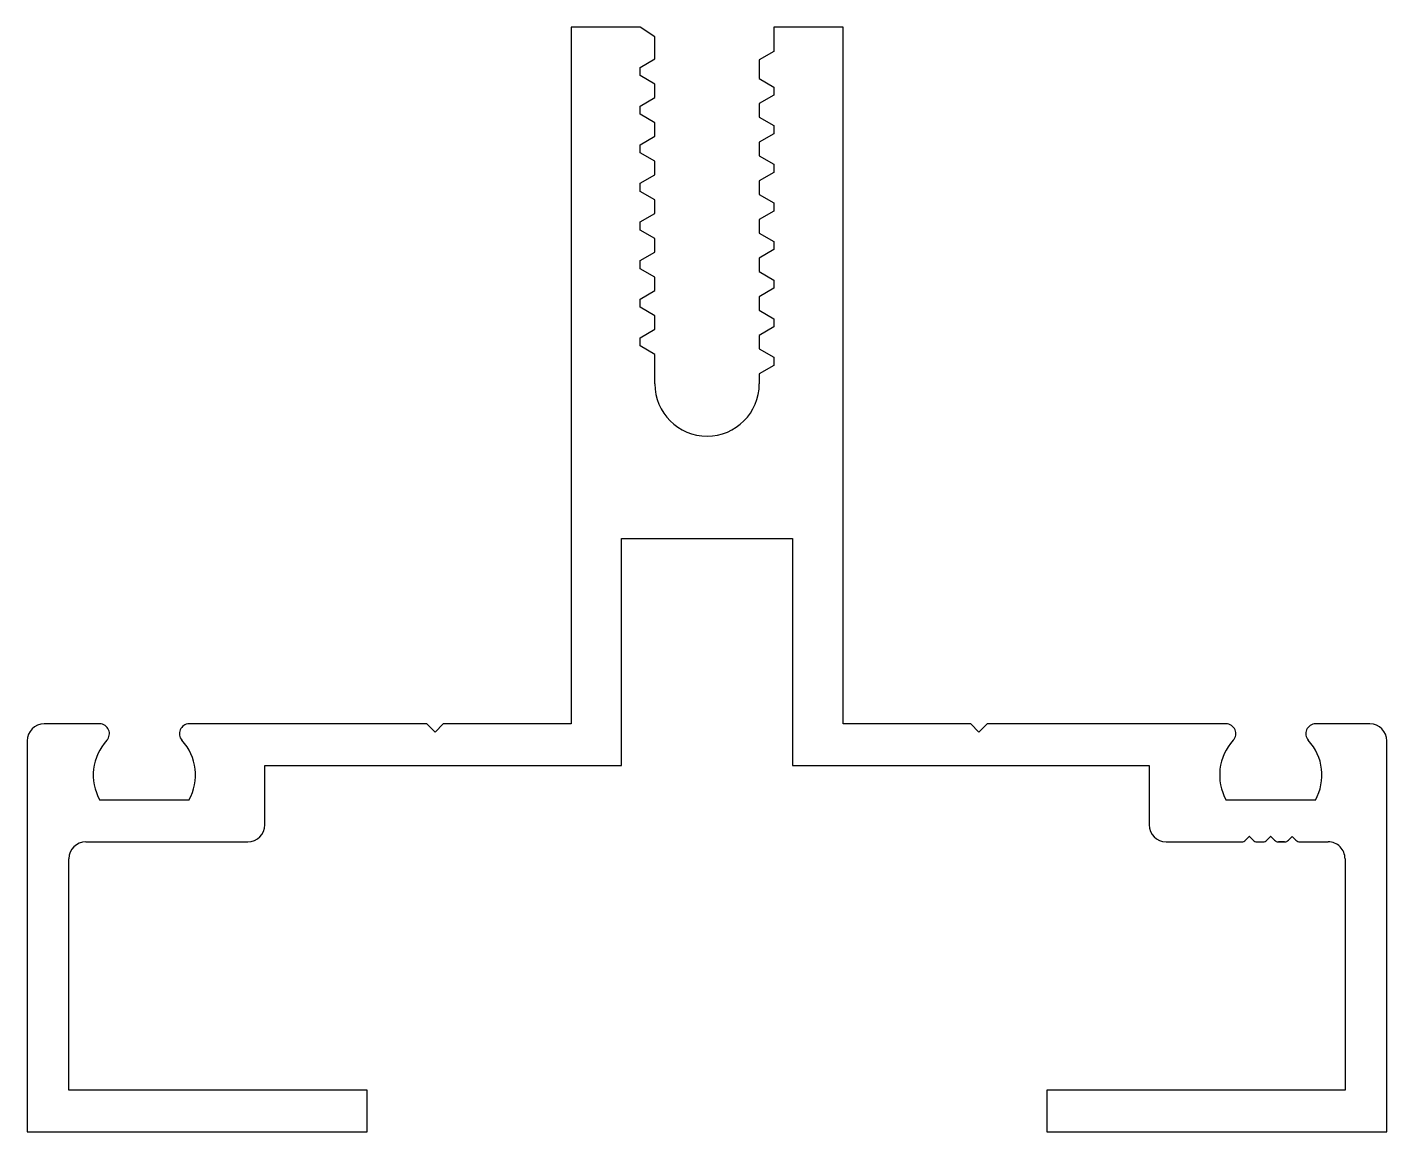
# Model space of a CAD drawing. Header units: inches. Extents: x -31.6 to 31.9, y 0.3 to 51.9.
import ezdxf

# ---------------------------------------------------------------- set-up
doc = ezdxf.new("R2010")
doc.units = ezdxf.units.IN
doc.header["$MEASUREMENT"] = 0
doc.linetypes.add('C_SOLID_M', pattern=[0])
doc.layers.add('3150-3250 CW', color=5, linetype='Continuous')

msp = doc.modelspace()

# ---------------------------------------------------------------- linework, layer by layer
at = {"layer": '3150-3250 CW', "color": 7, "linetype": 'C_SOLID_M'}
for p, q in [((-6.199, 51.935), (-6.2, 19.398)), ((-2.973, 51.935), (-6.199, 51.935)), ((-2.287, 51.477), (-2.973, 51.935)), ((-2.287, 50.451), (-2.287, 51.477)), ((6.501, 51.935), (3.275, 51.935)), ((3.275, 51.935), (3.275, 50.807)), ((6.501, 32.884), (6.501, 51.935)), ((3.275, 50.807), (2.589, 50.411)), ((-2.973, 50.055), (-2.287, 50.451)), ((2.589, 50.411), (2.59, 49.537)), ((-2.973, 49.674), (-2.973, 50.055)), ((-2.287, 49.278), (-2.973, 49.674)), ((2.59, 49.537), (3.275, 49.141)), ((-2.287, 48.648), (-2.287, 49.278)), ((3.275, 49.141), (3.275, 48.76)), ((-2.973, 48.252), (-2.287, 48.648)), ((3.275, 48.76), (2.59, 48.364)), ((2.59, 48.364), (2.59, 47.733)), ((-2.973, 47.871), (-2.973, 48.252)), ((-2.287, 47.475), (-2.973, 47.871)), ((2.59, 47.733), (3.275, 47.337)), ((-2.287, 46.844), (-2.287, 47.475)), ((3.275, 47.337), (3.275, 46.956)), ((-2.973, 46.448), (-2.287, 46.844)), ((-2.973, 46.067), (-2.973, 46.448)), ((3.275, 46.956), (2.59, 46.56)), ((2.59, 46.56), (2.59, 45.93)), ((-2.287, 45.671), (-2.973, 46.067)), ((2.59, 45.93), (3.275, 45.534)), ((-2.287, 45.041), (-2.287, 45.671)), ((3.275, 45.153), (2.59, 44.757)), ((3.275, 45.534), (3.275, 45.153)), ((-2.973, 44.645), (-2.287, 45.041)), ((-2.973, 44.264), (-2.973, 44.645)), ((2.59, 44.757), (2.59, 44.126)), ((-2.287, 43.868), (-2.973, 44.264)), ((-2.287, 43.237), (-2.287, 43.868)), ((2.59, 44.126), (3.275, 43.73)), ((-2.973, 42.841), (-2.287, 43.237)), ((3.275, 43.35), (2.59, 42.953)), ((3.275, 43.73), (3.275, 43.35)), ((-2.973, 42.46), (-2.973, 42.841)), ((2.59, 42.953), (2.59, 42.323)), ((-2.287, 42.065), (-2.973, 42.46)), ((-2.287, 41.434), (-2.287, 42.065)), ((2.59, 42.323), (3.275, 41.927)), ((3.275, 41.927), (3.275, 41.546)), ((-2.973, 41.038), (-2.287, 41.434)), ((3.275, 41.546), (2.59, 41.15)), ((-2.973, 40.657), (-2.973, 41.038)), ((-2.287, 40.261), (-2.973, 40.657)), ((2.59, 41.15), (2.59, 40.52)), ((-2.287, 39.631), (-2.287, 40.261)), ((2.59, 40.52), (3.275, 40.124)), ((3.275, 40.124), (3.275, 39.743)), ((-2.973, 39.235), (-2.287, 39.631)), ((3.275, 39.743), (2.59, 39.347)), ((-2.973, 38.854), (-2.973, 39.235)), ((-2.287, 38.458), (-2.973, 38.854)), ((2.59, 39.347), (2.59, 38.716)), ((-2.287, 37.827), (-2.287, 38.458)), ((2.59, 38.716), (3.275, 38.32)), ((3.275, 38.32), (3.275, 37.939)), ((-2.973, 37.431), (-2.287, 37.827)), ((3.275, 37.939), (2.59, 37.543)), ((2.59, 37.543), (2.59, 36.913)), ((-2.973, 37.05), (-2.973, 37.431)), ((-2.287, 36.654), (-2.973, 37.05)), ((2.59, 36.913), (3.275, 36.517)), ((-2.287, 35.272), (-2.287, 36.654)), ((3.275, 36.517), (3.275, 36.136)), ((3.275, 36.136), (2.589, 35.74)), ((2.589, 35.74), (2.589, 35.272)), ((6.5, 19.398), (6.501, 32.884)), ((-3.845, 17.448), (-3.845, 28.053)), ((-3.845, 28.053), (4.138, 28.053)), ((4.138, 28.053), (4.138, 17.448)), ((-28.217, 19.398), (-30.813, 19.398)), ((-12.934, 19.398), (-24.039, 19.398)), ((-12.553, 19.017), (-12.934, 19.398)), ((-12.172, 19.398), (-12.553, 19.017)), ((-6.2, 19.398), (-12.172, 19.398)), ((12.465, 19.399), (6.5, 19.398)), ((12.847, 19.017), (12.465, 19.399)), ((13.229, 19.399), (12.847, 19.017)), ((24.389, 19.398), (13.229, 19.399)), ((31.11, 19.398), (28.567, 19.398)), ((-31.601, 18.61), (-31.602, 0.348)), ((31.897, 0.348), (31.897, 18.61)), ((-20.504, 14.681), (-20.503, 17.448)), ((-20.503, 17.448), (-3.845, 17.448)), ((4.138, 17.448), (20.797, 17.448)), ((20.797, 17.448), (20.797, 14.681)), ((-24.046, 15.841), (-28.21, 15.841)), ((28.56, 15.841), (24.396, 15.841)), ((25.302, 13.965), (25.473, 14.136)), ((25.484, 14.136), (25.655, 13.965)), ((26.301, 13.965), (26.473, 14.136)), ((26.484, 14.136), (26.655, 13.965)), ((27.301, 13.965), (27.473, 14.136)), ((27.484, 14.136), (27.655, 13.965)), ((-28.861, 13.891), (-21.294, 13.891)), ((21.587, 13.891), (25.125, 13.891)), ((25.832, 13.891), (26.125, 13.891)), ((26.832, 13.891), (27.125, 13.891)), ((27.125, 13.891), (26.832, 13.891)), ((26.832, 13.891), (27.125, 13.891)), ((27.125, 13.891), (26.832, 13.891)), ((26.832, 13.891), (27.125, 13.891)), ((27.832, 13.891), (27.832, 13.891)), ((27.832, 13.891), (27.832, 13.891)), ((27.832, 13.891), (29.157, 13.891)), ((-29.652, 2.298), (-29.651, 13.101)), ((29.947, 13.101), (29.947, 2.298)), ((-15.727, 2.298), (-29.652, 2.298)), ((-15.727, 0.348), (-15.727, 2.298)), ((29.947, 2.298), (16.022, 2.298)), ((16.022, 2.298), (16.022, 0.348)), ((-31.602, 0.348), (-15.727, 0.348)), ((16.022, 0.348), (31.897, 0.348))]:
    msp.add_line(p, q, dxfattribs=at)
for centre, radius, start, end in [((0.151, 35.272), 2.438, 180, 0), ((-30.813, 18.61), 0.787, 90.00085, 179.99767), ((-28.217, 18.941), 0.457, 317.2535, 90.00105), ((-24.039, 18.941), 0.457, 89.9988, 222.7492), ((24.389, 18.941), 0.457, 317.25085, 89.99663), ((28.567, 18.941), 0.457, 89.99885, 222.74589), ((31.11, 18.61), 0.787, 359.99973, 89.99885), ((-26.128, 17.01), 2.388, 137.25353, 209.2982), ((-26.128, 17.01), 2.388, 330.70169, 42.7492), ((26.478, 17.01), 2.388, 137.25085, 209.29964), ((26.478, 17.01), 2.388, 330.70036, 42.74589), ((-21.294, 14.681), 0.79, 270, 359.98203), ((21.587, 14.681), 0.79, 180.00017, 270), ((25.478, 14.13), 0.008, 45, 135), ((26.478, 14.13), 0.008, 45, 135), ((27.478, 14.13), 0.008, 45, 135), ((-28.861, 13.101), 0.79, 90, 179.99741), ((25.125, 14.141), 0.25, 270, 315), ((25.832, 14.141), 0.25, 225, 270), ((26.125, 14.141), 0.25, 270, 315), ((26.832, 14.141), 0.25, 225, 270), ((27.125, 14.141), 0.25, 270, 315), ((27.832, 14.141), 0.25, 225, 270), ((29.157, 13.101), 0.79, 359.99975, 90)]:
    msp.add_arc(centre, radius, start, end, dxfattribs=at)

doc.saveas('drawing.dxf')
